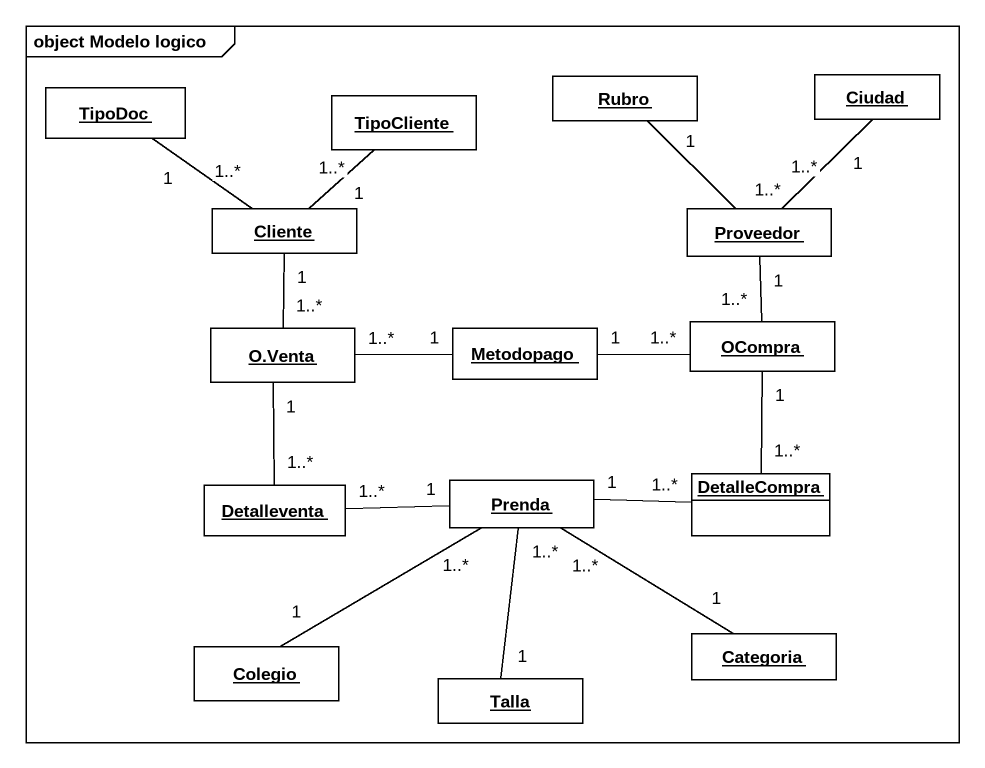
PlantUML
@startuml
mainframe object Modelo logico
hide circle
hide empty members
object TipoDoc
object Rubro
object Ciudad
object TipoCliente
object Cliente
object Proveedor
object "O.Venta" as O_Venta
object Metodopago
object OCompra
object Detalleventa
object Prenda
object DetalleCompra
object Colegio
object Categoria
object Talla
Ciudad "1" -- "1..*" Proveedor
TipoCliente "1" -- "1..*" Cliente
Cliente "1..*" -up- "1" TipoDoc
Cliente "1" -- "1..*" O_Venta
Proveedor "1..*" -up- "1" Rubro
Proveedor "1" -- "1..*" OCompra
O_Venta "1..*" -right- "1" Metodopago
O_Venta "1" -- "1..*" Detalleventa
Metodopago "1" -right- "1..*" OCompra
OCompra "1" -- "1..*" DetalleCompra
Detalleventa "1..*" -right- "1" Prenda
Prenda "1..*" -- "1" Colegio
Prenda "1..*" -- "1" Categoria
DetalleCompra "1..*" -left- "1" Prenda
Talla "1" -up- "1..*" Prenda
@enduml
